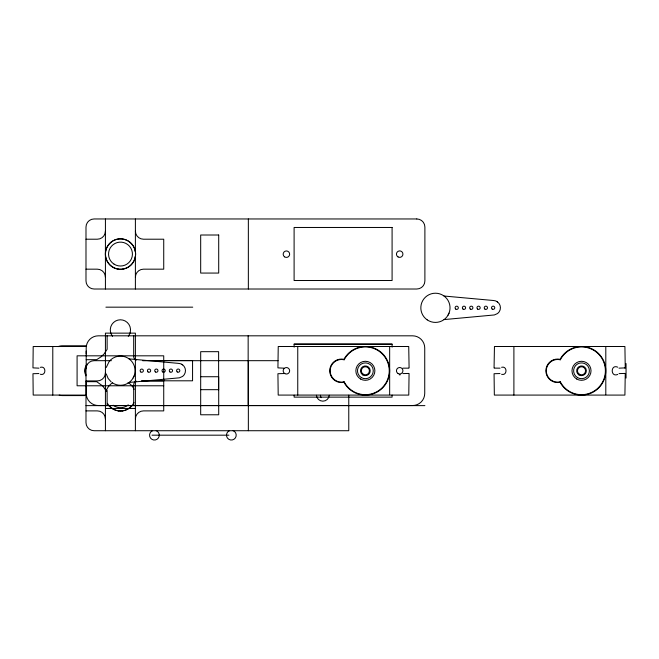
<?xml version="1.0" encoding="UTF-8"?>
<svg xmlns="http://www.w3.org/2000/svg" width="659" height="659" viewBox="0 0 659 659"><rect width="100%" height="100%" fill="white"/><g stroke="black" fill="none" stroke-linecap="round" stroke-linejoin="round"><path stroke-width="0.99" d="M86.197 353.924L86.197 351.074M389.658 394.725L389.658 346.914M409.091 367.846L408.728 346.51L278.238 346.51L277.925 367.87L283.897 368.167M605.802 394.725L605.802 346.914M52.786 346.502L52.786 395.095M297.753 346.502L297.753 395.095M513.896 346.502L513.896 395.095M106.272 367.442L109.081 361.602M38.889 373.538L32.966 373.719L33.197 395.062L85.571 395.095M283.848 373.538L277.925 373.719L278.197 395.079L408.769 395.087L409.066 373.678M499.992 373.538L494.069 373.719L494.341 395.079L624.913 395.087L625.243 373.834M344.171 381.816A23.889 23.889 0 0 0 380.449 389.321A23.889 23.889 0 0 0 380.449 352.277A23.889 23.889 0 0 0 344.171 359.789A11.335 11.335 0 0 0 330.143 370.803A11.335 11.335 0 0 0 344.171 381.816L343.957 382.278A24.292 24.292 0 0 0 380.787 389.576A24.292 24.292 0 0 0 380.787 352.03A24.292 24.292 0 0 0 343.957 359.32A11.738 11.738 0 0 0 329.739 370.803A11.738 11.738 0 0 0 343.957 382.278M560.315 381.816A23.889 23.889 0 0 0 596.593 389.321A23.889 23.889 0 0 0 596.593 352.277A23.889 23.889 0 0 0 560.315 359.789A11.335 11.335 0 0 0 546.286 370.803A11.335 11.335 0 0 0 560.315 381.816L560.101 382.278A24.292 24.292 0 0 0 596.93 389.576A24.292 24.292 0 0 0 596.93 352.03A24.292 24.292 0 0 0 560.101 359.32A11.738 11.738 0 0 0 545.883 370.803A11.738 11.738 0 0 0 560.101 382.278M133.134 377.969L134.074 376.001M449.018 313.132L448.079 315.101M617.747 374.419C610.382 377.722 610.382 363.875 617.747 367.178M408.769 368.159L402.863 368.167M624.913 368.159L625.226 367.879L619.007 368.167M40.314 367.335C46.377 365.383 46.377 376.223 40.314 374.263M501.598 367.285C507.455 365.638 507.455 375.959 501.598 374.312M400.26 374.823L399.255 374.814M444.051 319.59L494.357 314.953L497.627 313.511A7.29 7.29 0 0 0 493.146 300.479L444.034 296.023M129.106 382.451L179.405 377.821L182.683 376.38A7.29 7.29 0 0 0 178.202 363.348L129.09 358.891M86.197 359.699L96.716 359.657L101.189 356.766L104.213 353.768L107.129 349.319L107.129 335.818M85.991 239.209L97.326 239.209A8.097 8.097 0 0 0 105.424 231.111M85.991 269.169L97.326 269.169A8.097 8.097 0 0 1 105.424 277.266M105.901 307.168L192.741 307.168M294.136 344.22L392.089 344.22M86.551 345.777L62.547 345.777A12.15 12.15 0 0 0 58.074 346.626M86.601 346.502L33.197 346.535L32.966 367.87L38.93 368.167M142.781 360.555L192.56 360.555L192.56 380.803L141.776 380.803M111.42 360.679L94.089 360.679A8.097 8.097 0 0 0 85.991 368.776L85.991 422.625A8.097 8.097 0 0 0 94.089 430.722L348.768 430.722L348.768 395.194M142.575 360.679L278.065 360.679M500.033 368.167L494.266 368.117M200.682 376.726L218.706 376.726L218.706 414.775L200.682 414.775L200.69 351.675L218.615 351.675L218.615 389.683M85.991 380.918L97.326 380.918A8.097 8.097 0 0 0 105.424 372.821M163.729 380.918L143.489 380.918A8.097 8.097 0 0 1 142.014 380.787M163.729 385.779L77.087 385.779L77.087 355.819L163.729 355.819L163.729 410.887L143.489 410.887A8.097 8.097 0 0 0 135.392 418.984M200.682 389.675L218.706 389.675M84.706 395.581L62.547 395.581A12.15 12.15 0 0 1 59.203 395.112M107.985 405.54L132.739 405.54M85.991 405.623L424.89 405.623M105.424 408.456L135.392 408.456M85.991 410.887L97.326 410.887A8.097 8.097 0 0 1 105.424 418.984M151.99 435.179L228.92 435.179M624.913 373.439L619.073 373.587M408.769 373.439L402.929 373.587M496.614 301.352L497.619 302.011M181.67 364.221L182.675 364.88M111.182 381.923L108.117 378.431L106.264 373.933M560.101 359.32L560.315 359.789M343.957 359.32L344.171 359.789M494.061 367.846L494.456 346.502L624.913 346.51L625.243 367.763M626.05 363.546L626.05 378.052M392.089 347.161L392.089 344.072L294.103 344.072L294.136 347.161M392.089 395.079L392.089 397.13L294.136 397.13L294.136 395.178M248.352 218.961L248.352 289.013M248.352 360.679L248.352 430.722M248.155 335.818L248.155 405.54M135.392 218.961L135.392 251.87A15.47 15.47 0 0 1 135.392 256.26L135.392 289.013M135.392 430.722L135.392 333.141L105.424 333.141L105.424 430.722M133.686 335.818L133.686 356.503A4.053 4.053 0 0 0 136.199 360.251M105.424 218.961L105.424 289.013M86.197 368.785L86.197 347.96A12.15 12.15 0 0 1 98.339 335.818L412.592 335.818A12.15 12.15 0 0 1 424.734 347.96L424.734 393.39A12.15 12.15 0 0 1 412.592 405.54L133.686 405.54L133.686 384.848A4.053 4.053 0 0 1 136.199 381.1M329.302 395.268A6.475 6.475 0 0 1 316.402 395.268M321.147 397.665A6.475 6.475 0 0 1 320.447 395.268M128.266 404.84A11.944 11.944 0 0 1 113.175 405.227M132.179 405.433A15.165 15.165 0 0 1 108.76 405.4M106.19 391.034A15.223 15.223 0 0 1 112.401 382.887M128.052 382.566A15.19 15.19 0 0 1 134.139 389.37M133.991 402.492A15.165 15.165 0 0 1 122.673 410.928M122.665 410.887A14.86 14.86 0 0 1 118.299 410.887M118.29 410.936A15.198 15.198 0 0 1 107.409 403.333M135.392 277.266A8.097 8.097 0 0 1 143.489 269.169L163.729 269.169L163.729 239.209L143.489 239.209A8.097 8.097 0 0 1 135.392 231.111M135.35 256.26A15.165 15.165 0 0 1 122.673 269.21M118.29 269.226A15.198 15.198 0 0 1 105.481 254.069A15.223 15.223 0 0 1 117.03 239.168A14.869 14.869 0 0 1 123.933 239.209A15.19 15.19 0 0 1 135.35 251.878M122.665 269.169A14.86 14.86 0 0 1 118.299 269.169M112.549 336.288A10.124 10.124 0 0 1 113.505 322.506A10.124 10.124 0 0 1 127.311 322.506A10.124 10.124 0 0 1 128.266 336.288M109.534 361.025A14.597 14.597 0 0 1 129.675 359.336A14.597 14.597 0 0 1 132.204 379.386A14.597 14.597 0 0 1 112.269 382.747M233.138 430.656A4.86 4.86 0 0 1 235.222 438.111A4.86 4.86 0 0 1 227.479 438.111A4.86 4.86 0 0 1 229.563 430.656M156.208 430.656A4.86 4.86 0 0 1 158.292 438.111A4.86 4.86 0 0 1 150.549 438.111A4.86 4.86 0 0 1 152.633 430.656M107.12 391.133A24.292 24.292 0 0 1 105.951 390.326M85.925 375.861A11.738 11.738 0 0 1 86.79 364.221M107.038 390.598A23.889 23.889 0 0 1 106.066 389.906M85.958 374.922A11.335 11.335 0 0 1 86.683 365.16M86.197 381.66L86.197 393.39A12.15 12.15 0 0 0 98.339 405.54L107.129 405.54L107.129 392.031L102.763 386.026L96.716 381.693L86.197 381.66M416.793 218.961L94.089 218.961A8.097 8.097 0 0 0 85.991 227.058L85.991 280.915A8.097 8.097 0 0 0 94.089 289.013L416.793 289.013A8.097 8.097 0 0 0 424.89 280.915L424.89 227.058A8.097 8.097 0 0 0 416.793 218.961M392.089 227.47L294.103 227.47L294.103 280.512L392.089 280.512L392.089 227.47M218.706 235.008L200.682 235.008L200.682 273.065L218.706 273.065L218.706 235.008M114.065 264.144A11.944 11.944 0 0 0 132.418 254.596A11.944 11.944 0 0 0 114.971 243.476A11.944 11.944 0 0 0 114.065 264.144M284.548 256.829A3.237 3.237 0 0 0 289.639 254.473A3.237 3.237 0 0 0 285.05 251.244A3.237 3.237 0 0 0 284.548 256.829M398.069 256.936A3.237 3.237 0 0 0 402.929 254.127A3.237 3.237 0 0 0 398.069 251.326A3.237 3.237 0 0 0 398.069 256.936M112.878 267.192A15.165 15.165 0 0 0 135.647 254.094A15.165 15.165 0 0 0 112.928 240.922A15.165 15.165 0 0 0 112.878 267.192M177.222 371.923A1.623 1.623 0 0 0 179.808 370.836A1.623 1.623 0 0 0 177.576 369.139A1.623 1.623 0 0 0 177.222 371.923M169.931 371.931A1.623 1.623 0 0 0 172.518 370.844A1.623 1.623 0 0 0 170.286 369.147A1.623 1.623 0 0 0 169.931 371.931M162.649 371.931A1.623 1.623 0 0 0 165.236 370.852A1.623 1.623 0 0 0 163.004 369.155A1.623 1.623 0 0 0 162.649 371.931M155.359 371.94A1.623 1.623 0 0 0 157.946 370.852A1.623 1.623 0 0 0 155.713 369.155A1.623 1.623 0 0 0 155.359 371.94M148.069 371.948A1.623 1.623 0 0 0 150.656 370.86A1.623 1.623 0 0 0 148.423 369.164A1.623 1.623 0 0 0 148.069 371.948M140.779 371.948A1.623 1.623 0 0 0 143.365 370.869A1.623 1.623 0 0 0 141.133 369.172A1.623 1.623 0 0 0 140.779 371.948M427.213 319.879A14.597 14.597 0 0 0 449.99 308.89A14.597 14.597 0 0 0 429.091 294.664A14.597 14.597 0 0 0 427.213 319.879M492.166 309.055A1.623 1.623 0 0 0 494.752 307.975A1.623 1.623 0 0 0 492.52 306.27A1.623 1.623 0 0 0 492.166 309.055M484.876 309.063A1.623 1.623 0 0 0 487.471 307.975A1.623 1.623 0 0 0 485.23 306.278A1.623 1.623 0 0 0 484.876 309.063M477.594 309.071A1.623 1.623 0 0 0 480.18 307.984A1.623 1.623 0 0 0 477.948 306.287A1.623 1.623 0 0 0 477.594 309.071M470.304 309.071A1.623 1.623 0 0 0 472.89 307.984A1.623 1.623 0 0 0 470.658 306.287A1.623 1.623 0 0 0 470.304 309.071M463.013 309.079A1.623 1.623 0 0 0 465.6 307.992A1.623 1.623 0 0 0 463.368 306.295A1.623 1.623 0 0 0 463.013 309.079M455.731 309.079A1.623 1.623 0 0 0 458.318 308A1.623 1.623 0 0 0 456.086 306.303A1.623 1.623 0 0 0 455.731 309.079M398.069 373.546A3.237 3.237 0 0 0 402.929 370.737A3.237 3.237 0 0 0 398.069 367.936A3.237 3.237 0 0 0 398.069 373.546M284.795 373.595A3.237 3.237 0 0 0 289.655 370.786A3.237 3.237 0 0 0 284.795 367.986A3.237 3.237 0 0 0 284.795 373.595M360.613 379.04A9.514 9.514 0 0 0 374.88 370.803A9.514 9.514 0 0 0 360.613 362.557A9.514 9.514 0 0 0 360.613 379.04M361.42 377.64A7.892 7.892 0 0 0 373.266 370.803A7.892 7.892 0 0 0 361.42 363.957A7.892 7.892 0 0 0 361.42 377.64M362.936 375.004A4.86 4.86 0 0 0 370.226 370.803A4.86 4.86 0 0 0 362.936 366.593A4.86 4.86 0 0 0 362.936 375.004M363.34 374.304A4.053 4.053 0 0 0 369.419 370.803A4.053 4.053 0 0 0 363.34 367.294A4.053 4.053 0 0 0 363.34 374.304M576.757 379.04A9.514 9.514 0 0 0 591.024 370.803A9.514 9.514 0 0 0 576.757 362.557A9.514 9.514 0 0 0 576.757 379.04M577.564 377.64A7.892 7.892 0 0 0 589.41 370.803A7.892 7.892 0 0 0 577.564 363.957A7.892 7.892 0 0 0 577.564 377.64M579.08 375.004A4.86 4.86 0 0 0 586.37 370.803A4.86 4.86 0 0 0 579.08 366.593A4.86 4.86 0 0 0 579.08 375.004M579.483 374.304A4.053 4.053 0 0 0 585.563 370.803A4.053 4.053 0 0 0 579.483 367.294A4.053 4.053 0 0 0 579.483 374.304"/></g></svg>
